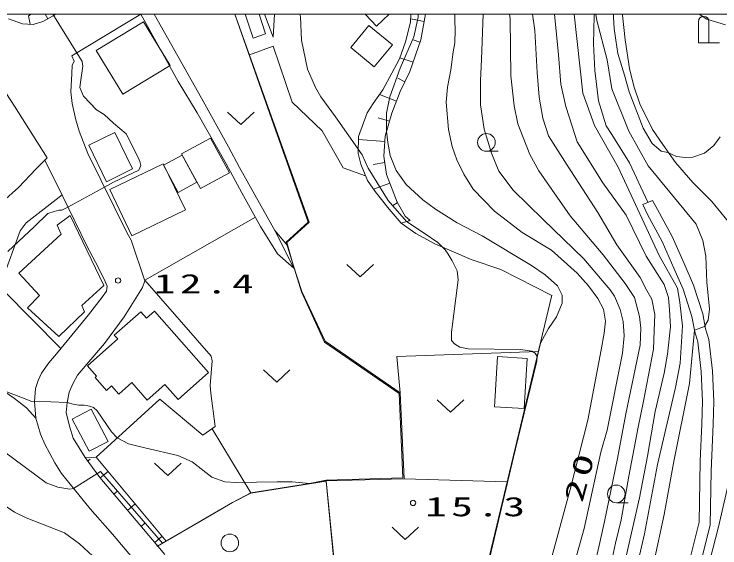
# Model space of a CAD drawing. Units: millimetres on the paper. Extents: x 20 to 1662, y 20 to 574.
# Drawn here: x 89.15 to 109.19, y 190.86 to 206 of the extents above; entities that cross this region are included whole.
import ezdxf

# ---------------------------------------------------------------- set-up
doc = ezdxf.new("R2010")
doc.units = ezdxf.units.MM
doc.layers.add('D-SUV', color=8, linetype='Continuous', lineweight=13)
doc.layers.add('D-TTL-LINE', color=7, linetype='Continuous', lineweight=13)
doc.styles.add('ＭＳ ゴシック', font='')
doc.styles.get('ＭＳ ゴシック').set_extended_font_data('MS Gothic')

msp = doc.modelspace()

# ---------------------------------------------------------------- linework, layer by layer
at = {"layer": 'D-SUV'}
for p, q in [((89.567, 205.947), (89.642, 206)), ((89.611, 205.711), (89.567, 205.947)), ((90.348, 206), (89.965, 205.793)), ((89.965, 205.793), (90.348, 206)), ((90.107, 205.871), (90.037, 206)), ((90.935, 204.901), (90.257, 206)), ((90.791, 204.813), (92.755, 205.999)), ((92.755, 205.999), (93.809, 204.093)), ((93.13, 206), (94.475, 203.617)), ((96.247, 203.657), (95.419, 206)), ((95.424, 206), (97.527, 200.097)), ((95.937, 205.321), (95.717, 206)), ((96.11, 206), (96.293, 205.437)), ((96.507, 205.343), (96.263, 206)), ((96.543, 206), (96.507, 205.343)), ((97.269, 206), (97.287, 205.925)), ((99.125, 205.985), (99.14, 206)), ((99.443, 205.655), (99.125, 205.985)), ((99.799, 206), (99.443, 205.655)), ((100.407, 205.769), (100.417, 206)), ((100.628, 206), (100.621, 205.917)), ((100.833, 206), (100.695, 205.273)), ((101.66, 206), (101.665, 205.805)), ((102.421, 204.711), (102.47, 206)), ((103.233, 205.865), (103.213, 206)), ((103.933, 205.531), (103.872, 206)), ((104.611, 204.847), (104.498, 206)), ((105.056, 206), (105.295, 203.759)), ((105.623, 205.953), (105.599, 205.157)), ((105.629, 206), (105.623, 205.953)), ((105.666, 206), (105.691, 205.821)), ((106.171, 206), (106.165, 205.903)), ((106.427, 205.971), (106.425, 206)), ((106.499, 205.275), (106.427, 205.971)), ((108.815, 205.855), (108.599, 206)), ((88.995, 205.863), (89.397, 205.723)), ((89.965, 205.793), (89.699, 205.705)), ((89.699, 205.705), (89.965, 205.793)), ((91.485, 204.967), (92.825, 205.785)), ((92.825, 205.785), (93.581, 204.545)), ((97.287, 205.925), (97.309, 205.263)), ((100.261, 205.217), (100.407, 205.769)), ((100.793, 205.791), (100.411, 205.863)), ((100.621, 205.917), (100.501, 205.355)), ((101.665, 205.805), (101.675, 205.557)), ((103.253, 204.251), (103.233, 205.865)), ((105.691, 205.821), (105.993, 204.699)), ((106.165, 205.903), (106.183, 205.593)), ((108.577, 205.785), (108.577, 205.185)), ((109.345, 205.697), (108.815, 205.855)), ((108.877, 205.185), (108.877, 205.785)), ((89.397, 205.723), (89.699, 205.705)), ((89.699, 205.705), (89.611, 205.711)), ((98.711, 205.057), (99.223, 205.679)), ((99.223, 205.679), (99.891, 205.129)), ((101.675, 205.557), (101.665, 205.187)), ((106.183, 205.593), (106.235, 205.259)), ((96.293, 205.437), (95.937, 205.321)), ((100.501, 205.355), (100.117, 204.465)), ((104.001, 204.347), (103.933, 205.531)), ((97.309, 205.263), (97.487, 204.443)), ((100.095, 204.729), (100.261, 205.217)), ((100.695, 205.273), (100.387, 204.375)), ((100.671, 205.203), (100.481, 205.269)), ((101.665, 205.187), (101.613, 204.929)), ((105.599, 205.157), (105.639, 204.397)), ((106.235, 205.259), (106.295, 204.885)), ((106.627, 204.459), (106.499, 205.275)), ((108.577, 205.185), (109.177, 205.185)), ((92.241, 203.727), (91.485, 204.967)), ((95.837, 204.845), (96.511, 205.095)), ((96.511, 205.095), (97.049, 203.503)), ((99.379, 204.509), (98.711, 205.057)), ((99.891, 205.129), (99.379, 204.509)), ((90.857, 204.669), (90.791, 204.813)), ((91.087, 204.657), (90.935, 204.901)), ((100.477, 204.637), (100.107, 204.763)), ((101.613, 204.929), (101.551, 204.419)), ((104.671, 204.011), (104.611, 204.847)), ((106.295, 204.885), (106.481, 204.271)), ((90.791, 204.315), (90.803, 204.547)), ((90.803, 204.547), (90.857, 204.669)), ((91.109, 204.525), (91.087, 204.657)), ((93.581, 204.545), (92.241, 203.727)), ((99.877, 204.329), (100.095, 204.729)), ((102.393, 204.121), (102.421, 204.711)), ((105.993, 204.699), (106.117, 203.879)), ((91.053, 204.137), (91.109, 204.525)), ((97.487, 204.443), (97.709, 203.921)), ((100.117, 204.465), (99.821, 203.653)), ((100.387, 204.375), (100.115, 203.809)), ((101.551, 204.419), (101.461, 203.931)), ((104.057, 203.645), (104.001, 204.347)), ((105.639, 204.397), (105.743, 203.541)), ((106.743, 203.953), (106.627, 204.459)), ((90.769, 203.795), (90.791, 204.315)), ((99.619, 203.855), (99.877, 204.329)), ((100.247, 204.083), (100.047, 204.179)), ((103.345, 203.403), (103.253, 204.251)), ((106.481, 204.271), (106.615, 203.795)), ((91.021, 203.917), (91.053, 204.137)), ((93.809, 204.093), (94.353, 203.195)), ((102.393, 203.429), (102.393, 204.121)), ((104.819, 203.381), (104.671, 204.011)), ((106.919, 203.451), (106.743, 203.953)), ((89.169, 203.391), (88.819, 203.929)), ((90.803, 203.461), (90.769, 203.795)), ((91.121, 203.675), (91.021, 203.917)), ((97.709, 203.921), (97.859, 203.653)), ((99.349, 203.467), (99.619, 203.855)), ((100.115, 203.809), (99.879, 203.193)), ((101.461, 203.931), (101.423, 203.503)), ((105.295, 203.759), (105.627, 202.839)), ((106.117, 203.879), (106.601, 202.683)), ((106.615, 203.795), (107.007, 202.765)), ((91.495, 203.289), (91.121, 203.675)), ((94.475, 203.617), (95.241, 202.233)), ((97.501, 200.097), (96.247, 203.657)), ((97.859, 203.653), (98.275, 203.085)), ((100.009, 203.533), (99.523, 203.719)), ((99.821, 203.653), (99.725, 203.191)), ((104.167, 203.053), (104.057, 203.645)), ((105.743, 203.541), (105.961, 202.833)), ((90.089, 201.921), (89.169, 203.391)), ((90.903, 202.997), (90.803, 203.461)), ((97.049, 203.503), (97.899, 202.693)), ((99.177, 203.197), (99.349, 203.467)), ((101.423, 203.503), (101.485, 202.729)), ((102.495, 202.735), (102.393, 203.429)), ((103.457, 202.887), (103.345, 203.403)), ((104.909, 203.083), (104.819, 203.381)), ((107.277, 202.723), (106.919, 203.451)), ((91.715, 203.157), (91.495, 203.289)), ((91.979, 202.905), (91.715, 203.157)), ((94.353, 203.195), (95.175, 201.749)), ((95.591, 202.87), (95.216, 203.22)), ((95.966, 203.22), (95.591, 202.87)), ((98.933, 202.531), (99.177, 203.197)), ((99.879, 203.193), (99.687, 202.539)), ((99.725, 203.191), (99.721, 202.781)), ((91.001, 202.679), (90.903, 202.997)), ((98.275, 203.085), (99.035, 202.011)), ((99.813, 202.967), (99.487, 203.061)), ((104.319, 202.543), (104.167, 203.053)), ((105.139, 202.373), (104.909, 203.083)), ((92.331, 202.607), (91.979, 202.905)), ((99.721, 202.781), (99.729, 202.681)), ((103.605, 202.499), (103.457, 202.887)), ((105.627, 202.839), (106.301, 201.661)), ((105.961, 202.833), (106.119, 202.589)), ((107.007, 202.765), (107.265, 202.331)), ((91.245, 202.049), (91.001, 202.679)), ((91.273, 202.285), (92.015, 202.645)), ((92.015, 202.645), (92.519, 201.607)), ((92.717, 201.859), (92.331, 202.607)), ((97.899, 202.693), (98.491, 201.641)), ((99.687, 202.539), (99.647, 201.973)), ((99.729, 202.681), (99.759, 202.357)), ((101.485, 202.729), (101.585, 202.243)), ((102.703, 202.057), (102.495, 202.735)), ((104.855, 201.717), (104.319, 202.543)), ((106.119, 202.589), (106.623, 201.777)), ((106.601, 202.683), (107.153, 201.693)), ((107.569, 202.297), (107.277, 202.723)), ((93.907, 202.035), (94.731, 202.483)), ((94.731, 202.483), (95.267, 201.495)), ((98.921, 202.045), (98.933, 202.531)), ((99.677, 202.385), (98.931, 202.439)), ((99.759, 202.357), (99.833, 201.991)), ((103.789, 202.021), (103.605, 202.499)), ((105.869, 201.215), (105.139, 202.373)), ((109.019, 202.269), (109.199, 202.517)), ((91.777, 201.245), (91.273, 202.285)), ((95.241, 202.233), (95.551, 201.645)), ((101.585, 202.243), (101.719, 201.865)), ((107.265, 202.331), (107.521, 202.111)), ((107.927, 201.791), (107.569, 202.297)), ((108.747, 202.055), (109.019, 202.269)), ((92.367, 199.787), (91.245, 202.049)), ((93.393, 201.713), (93.925, 202.001)), ((94.441, 201.049), (93.907, 202.035)), ((93.925, 202.001), (94.343, 201.231)), ((98.993, 201.743), (98.921, 202.045)), ((99.205, 201.633), (99.035, 202.011)), ((99.647, 201.973), (99.727, 201.447)), ((99.833, 201.991), (100.001, 201.565)), ((102.561, 202.111), (102.896, 202.111)), ((102.909, 201.541), (102.703, 202.057)), ((104.047, 201.559), (103.789, 202.021)), ((107.521, 202.111), (107.711, 202.071)), ((107.711, 202.071), (107.955, 201.963)), ((107.955, 201.963), (108.205, 201.929)), ((108.205, 201.929), (108.421, 201.939)), ((108.421, 201.939), (108.747, 202.055)), ((90.029, 201.861), (89.777, 201.609)), ((90.029, 201.861), (90.089, 201.921)), ((90.537, 200.825), (90.029, 201.861)), ((91.867, 201.023), (93.383, 201.755)), ((92.749, 201.705), (92.717, 201.859)), ((93.383, 201.755), (94.015, 200.445)), ((95.175, 201.749), (95.619, 200.929)), ((99.185, 201.283), (98.993, 201.743)), ((99.675, 201.787), (99.345, 201.737)), ((101.719, 201.865), (101.921, 201.457)), ((106.623, 201.777), (107.147, 200.661)), ((108.423, 201.225), (107.927, 201.791)), ((89.777, 201.609), (89.281, 201.081)), ((92.519, 201.607), (91.777, 201.245)), ((91.973, 201.231), (92.699, 201.573)), ((92.699, 201.573), (92.749, 201.705)), ((93.809, 200.941), (93.393, 201.713)), ((95.551, 201.645), (96.559, 199.865)), ((98.491, 201.641), (99.131, 201.411)), ((99.771, 200.709), (99.205, 201.633)), ((100.001, 201.565), (100.283, 201.169)), ((103.323, 201.009), (102.909, 201.541)), ((104.935, 200.279), (104.047, 201.559)), ((105.727, 200.373), (104.855, 201.717)), ((106.301, 201.661), (107.461, 199.153)), ((107.153, 201.693), (108.515, 200.039)), ((95.267, 201.495), (94.441, 201.049)), ((99.727, 201.447), (100.023, 200.661)), ((101.921, 201.457), (102.189, 201.033)), ((91.719, 201.093), (91.973, 201.231)), ((94.343, 201.231), (93.809, 200.941)), ((99.401, 200.971), (99.185, 201.283)), ((99.817, 201.209), (99.357, 201.035)), ((100.283, 201.169), (100.755, 200.731)), ((106.527, 200.299), (105.869, 201.215)), ((108.961, 200.687), (108.423, 201.225)), ((89.281, 201.081), (88.835, 200.681)), ((90.681, 200.527), (91.719, 201.093)), ((92.499, 199.715), (91.867, 201.023)), ((99.799, 200.463), (99.401, 200.971)), ((102.189, 201.033), (102.795, 200.409)), ((104.175, 200.177), (103.323, 201.009)), ((89.499, 200.075), (90.515, 200.871)), ((91.225, 199.405), (90.537, 200.825)), ((95.619, 200.929), (96.149, 199.975)), ((100.297, 200.113), (99.771, 200.709)), ((100.031, 200.649), (99.901, 200.573)), ((100.023, 200.661), (100.251, 200.265)), ((100.755, 200.731), (101.115, 200.463)), ((107.277, 200.711), (106.997, 200.603)), ((106.997, 200.603), (107.131, 200.315)), ((107.417, 200.461), (107.277, 200.711)), ((109.593, 199.911), (108.961, 200.687)), ((89.731, 199.975), (90.113, 200.343)), ((90.113, 200.343), (90.291, 200.399)), ((90.291, 200.399), (90.427, 200.439)), ((90.427, 200.439), (90.509, 200.439)), ((90.509, 200.439), (90.619, 200.493)), ((90.619, 200.493), (90.681, 200.527)), ((94.015, 200.445), (92.499, 199.715)), ((100.145, 200.067), (99.799, 200.463)), ((101.115, 200.463), (101.735, 200.075)), ((102.795, 200.409), (103.577, 199.805)), ((106.265, 199.451), (105.727, 200.373)), ((107.837, 199.695), (107.417, 200.461)), ((90.373, 200.009), (90.747, 200.285)), ((90.747, 200.285), (91.697, 198.301)), ((92.861, 198.449), (96.003, 200.239)), ((100.401, 200.145), (100.145, 200.067)), ((100.251, 200.265), (100.401, 200.145)), ((100.375, 200.165), (100.345, 200.127)), ((105.325, 199.057), (104.175, 200.177)), ((105.877, 199.173), (104.935, 200.279)), ((107.095, 199.133), (106.527, 200.299)), ((107.131, 200.315), (107.551, 199.553)), ((88.977, 199.263), (89.731, 199.975)), ((89.329, 199.853), (89.499, 200.075)), ((90.489, 199.755), (90.373, 200.009)), ((96.149, 199.975), (96.627, 199.199)), ((96.873, 199.531), (97.501, 200.097)), ((97.527, 200.097), (96.893, 199.519)), ((100.145, 200.067), (100.559, 199.777)), ((100.795, 199.785), (100.297, 200.113)), ((101.735, 200.075), (102.445, 199.707)), ((108.515, 200.039), (108.705, 199.575)), ((88.821, 198.469), (89.329, 199.853)), ((89.289, 198.653), (90.489, 199.755)), ((92.477, 199.587), (92.367, 199.787)), ((96.559, 199.865), (97.093, 198.789)), ((96.917, 199.433), (96.559, 199.865)), ((100.559, 199.777), (101.099, 199.481)), ((101.179, 199.521), (100.795, 199.785)), ((103.577, 199.805), (104.407, 199.301)), ((92.865, 198.435), (92.477, 199.587)), ((102.445, 199.707), (103.841, 198.869)), ((107.551, 199.553), (107.883, 198.793)), ((108.177, 198.921), (107.837, 199.695)), ((108.705, 199.575), (108.793, 199.135)), ((91.465, 198.967), (91.225, 199.405)), ((97.309, 198.123), (96.873, 199.531)), ((96.893, 199.519), (97.071, 198.887)), ((101.099, 199.481), (102.127, 199.043)), ((101.393, 199.313), (101.179, 199.521)), ((106.927, 198.529), (106.265, 199.451)), ((96.627, 199.199), (97.093, 198.789)), ((101.479, 199.193), (101.393, 199.313)), ((101.585, 198.997), (101.479, 199.193)), ((104.407, 199.301), (105.139, 198.647)), ((106.503, 198.361), (105.877, 199.173)), ((107.605, 198.325), (107.095, 199.133)), ((107.461, 199.153), (107.985, 198.229)), ((108.793, 199.135), (108.819, 198.395)), ((91.715, 198.479), (91.465, 198.967)), ((101.727, 198.721), (101.585, 198.997)), ((102.127, 199.043), (102.967, 198.753)), ((105.899, 198.381), (105.325, 199.057)), ((97.071, 198.887), (97.325, 198.131)), ((98.977, 198.55), (98.602, 198.9)), ((99.352, 198.9), (98.977, 198.55)), ((102.967, 198.753), (104.419, 198.015)), ((103.841, 198.869), (104.225, 198.603)), ((107.883, 198.793), (108.143, 198.195)), ((108.443, 198.307), (108.177, 198.921)), ((89.871, 198.019), (89.289, 198.653)), ((101.763, 198.463), (101.727, 198.721)), ((104.225, 198.603), (104.581, 198.289)), ((105.139, 198.647), (105.463, 198.291)), ((91.793, 198.279), (91.715, 198.479)), ((92.797, 198.249), (92.865, 198.435)), ((94.745, 196.299), (92.861, 198.449)), ((101.567, 196.977), (101.763, 198.463)), ((106.071, 198.181), (105.899, 198.381)), ((106.761, 197.957), (106.503, 198.361)), ((107.119, 198.157), (106.927, 198.529)), ((108.895, 197.629), (108.819, 198.395)), ((90.483, 196.515), (88.851, 198.161)), ((91.697, 198.301), (91.073, 197.733)), ((91.655, 197.971), (91.773, 198.141)), ((91.773, 198.141), (91.793, 198.279)), ((92.277, 197.417), (92.797, 198.249)), ((104.581, 198.289), (104.711, 198.031)), ((105.463, 198.291), (105.721, 197.933)), ((106.193, 197.999), (106.071, 198.181)), ((107.257, 197.909), (107.119, 198.157)), ((107.725, 197.965), (107.605, 198.325)), ((107.985, 198.229), (108.047, 197.821)), ((108.143, 198.195), (108.393, 197.423)), ((108.705, 197.501), (108.443, 198.307)), ((89.535, 197.665), (89.871, 198.019)), ((91.265, 197.473), (91.655, 197.971)), ((97.969, 196.695), (97.309, 198.123)), ((97.325, 198.131), (97.987, 196.723)), ((104.421, 198.023), (102.301, 189.185)), ((104.711, 198.031), (104.711, 197.799)), ((105.721, 197.933), (105.887, 197.627)), ((106.353, 197.619), (106.193, 197.999)), ((106.909, 197.421), (106.761, 197.957)), ((107.755, 197.607), (107.725, 197.965)), ((91.073, 197.733), (91.155, 197.551)), ((104.711, 197.799), (104.555, 197.411)), ((107.339, 197.483), (107.257, 197.909)), ((108.047, 197.821), (108.127, 197.161)), ((90.421, 196.853), (89.535, 197.665)), ((91.155, 197.551), (90.421, 196.853)), ((91.999, 196.895), (92.749, 197.559)), ((92.749, 197.559), (92.913, 197.375)), ((92.913, 197.375), (93.135, 197.569)), ((93.135, 197.569), (94.673, 195.829)), ((105.887, 197.627), (105.939, 197.289)), ((106.445, 197.277), (106.353, 197.619)), ((107.785, 197.127), (107.755, 197.607)), ((108.857, 197.315), (108.895, 197.629)), ((90.407, 196.421), (91.265, 197.473)), ((91.721, 196.653), (92.277, 197.417)), ((104.555, 197.411), (104.323, 197.077)), ((106.947, 197.089), (106.909, 197.421)), ((107.325, 197.015), (107.339, 197.483)), ((108.393, 197.423), (108.473, 196.985)), ((108.777, 197.071), (108.705, 197.501)), ((105.939, 197.289), (105.901, 196.947)), ((106.475, 196.873), (106.445, 197.277)), ((108.127, 197.161), (108.065, 196.099)), ((108.463, 197.037), (108.755, 197.135)), ((108.755, 197.135), (108.857, 197.315)), ((101.567, 196.745), (101.567, 196.977)), ((104.323, 197.077), (104.095, 196.669)), ((105.901, 196.947), (105.819, 196.473)), ((106.927, 196.611), (106.947, 197.089)), ((107.299, 196.491), (107.325, 197.015)), ((107.701, 196.355), (107.785, 197.127)), ((108.463, 197.037), (108.329, 195.521)), ((108.473, 196.985), (108.565, 196.703)), ((108.879, 196.771), (108.777, 197.071)), ((91.233, 196.023), (92.095, 196.785)), ((92.095, 196.785), (91.999, 196.895)), ((101.657, 196.647), (101.567, 196.745)), ((106.425, 196.379), (106.475, 196.873)), ((108.977, 195.885), (108.879, 196.771)), ((91.223, 196.065), (91.721, 196.653)), ((100.085, 195.241), (97.969, 196.695)), ((97.987, 196.723), (100.115, 195.257)), ((101.807, 196.549), (101.657, 196.647)), ((102.047, 196.505), (101.807, 196.549)), ((104.095, 196.669), (102.327, 189.195)), ((106.521, 194.665), (106.927, 196.611)), ((108.565, 196.703), (108.657, 195.861)), ((90.139, 196.103), (90.407, 196.421)), ((100.019, 196.287), (104.037, 196.427)), ((103.525, 196.487), (102.047, 196.505)), ((103.847, 196.443), (103.525, 196.487)), ((103.947, 196.377), (103.847, 196.443)), ((104.005, 196.287), (103.947, 196.377)), ((105.819, 196.473), (105.437, 194.479)), ((105.991, 194.195), (106.425, 196.379)), ((107.021, 195.023), (107.299, 196.491)), ((107.603, 195.811), (107.701, 196.355)), ((94.719, 195.469), (94.773, 196.165)), ((94.773, 196.165), (94.745, 196.299)), ((100.115, 195.257), (100.019, 196.287)), ((102.789, 194.861), (102.871, 196.283)), ((102.871, 196.283), (103.717, 196.235)), ((103.633, 194.679), (103.993, 196.157)), ((103.717, 196.235), (103.635, 194.811)), ((103.993, 196.157), (104.005, 196.287)), ((89.929, 195.813), (90.139, 196.103)), ((90.957, 195.755), (91.223, 196.065)), ((91.491, 195.731), (91.233, 196.023)), ((108.065, 196.099), (107.931, 195.409)), ((89.839, 195.605), (89.929, 195.813)), ((90.835, 195.533), (90.957, 195.755)), ((91.451, 195.695), (91.491, 195.731)), ((94.673, 195.829), (93.807, 195.063)), ((96.609, 195.556), (96.234, 195.906)), ((96.984, 195.906), (96.609, 195.556)), ((107.355, 194.723), (107.603, 195.811)), ((108.657, 195.861), (108.697, 195.015)), ((109.017, 195.015), (108.977, 195.885)), ((89.759, 195.375), (89.839, 195.605)), ((90.713, 195.277), (90.835, 195.533)), ((91.777, 195.327), (91.451, 195.695)), ((92.499, 195.545), (92.127, 195.215)), ((92.933, 195.053), (92.499, 195.545)), ((88.729, 195.393), (89.161, 195.093)), ((88.823, 195.333), (89.395, 195.111)), ((89.729, 195.007), (89.759, 195.375)), ((91.919, 195.451), (91.777, 195.327)), ((92.127, 195.215), (91.919, 195.451)), ((93.429, 195.491), (92.933, 195.053)), ((93.807, 195.063), (93.429, 195.491)), ((94.735, 195.243), (94.719, 195.469)), ((107.931, 195.409), (107.413, 193.219)), ((108.329, 195.521), (107.867, 193.259)), ((90.657, 194.979), (90.713, 195.277)), ((94.865, 194.301), (94.735, 195.243)), ((100.191, 192.841), (100.085, 195.241)), ((100.115, 195.257), (100.225, 192.815)), ((89.161, 195.093), (89.503, 194.829)), ((89.395, 195.111), (89.659, 195.015)), ((89.659, 195.015), (89.731, 195.017)), ((89.769, 194.539), (89.729, 195.007)), ((89.731, 195.017), (90.659, 194.985)), ((90.635, 194.701), (90.657, 194.979)), ((90.659, 194.985), (90.831, 194.935)), ((90.831, 194.935), (90.995, 194.905)), ((91.483, 193.435), (93.293, 195.075)), ((93.293, 195.075), (94.507, 194.059)), ((101.541, 194.71), (101.166, 195.06)), ((101.916, 195.06), (101.541, 194.71)), ((106.869, 194.279), (107.021, 195.023)), ((108.697, 195.015), (108.673, 194.381)), ((108.993, 194.369), (109.017, 195.015)), ((89.503, 194.829), (89.769, 194.539)), ((90.803, 194.513), (91.341, 194.795)), ((90.995, 194.905), (91.147, 194.903)), ((91.147, 194.903), (91.307, 194.879)), ((91.307, 194.879), (91.409, 194.845)), ((91.341, 194.795), (91.821, 193.879)), ((91.409, 194.845), (91.509, 194.747)), ((91.509, 194.747), (91.917, 194.151)), ((103.635, 194.811), (102.789, 194.861)), ((89.899, 194.081), (89.769, 194.539)), ((90.723, 194.313), (90.635, 194.701)), ((102.899, 191.643), (103.633, 194.679)), ((106.281, 193.393), (106.521, 194.665)), ((107.133, 193.461), (107.355, 194.723)), ((91.281, 193.597), (90.803, 194.513)), ((105.437, 194.479), (104.937, 192.515)), ((108.673, 194.381), (108.631, 193.317)), ((108.939, 193.037), (108.993, 194.369)), ((90.835, 193.969), (90.723, 194.313)), ((91.917, 194.151), (92.077, 193.983)), ((94.507, 194.059), (94.865, 194.301)), ((95.875, 192.415), (94.775, 194.239)), ((105.813, 193.577), (105.991, 194.195)), ((106.607, 192.889), (106.869, 194.279)), ((90.029, 193.797), (89.899, 194.081)), ((91.167, 193.419), (90.835, 193.969)), ((92.077, 193.983), (92.403, 193.805)), ((90.309, 193.269), (90.029, 193.797)), ((91.821, 193.879), (91.281, 193.597)), ((92.403, 193.805), (92.901, 193.691)), ((90.069, 192.707), (88.853, 193.601)), ((92.901, 193.691), (93.805, 193.477)), ((105.337, 191.411), (105.813, 193.577)), ((91.167, 193.419), (91.483, 193.435)), ((91.589, 192.853), (91.167, 193.419)), ((91.589, 192.853), (91.167, 193.419)), ((91.239, 193.321), (91.313, 193.375)), ((91.483, 193.435), (93.471, 191.053)), ((93.805, 193.477), (94.213, 193.301)), ((105.913, 191.605), (106.281, 193.393)), ((106.909, 192.273), (107.133, 193.461)), ((90.497, 192.969), (90.309, 193.269)), ((93.519, 192.914), (93.144, 193.264)), ((93.894, 193.264), (93.519, 192.914)), ((94.213, 193.301), (94.767, 192.861)), ((107.413, 193.219), (107.047, 191.259)), ((107.867, 193.259), (107.607, 191.807)), ((108.631, 193.317), (108.601, 191.591)), ((109.559, 193.227), (109.145, 191.459)), ((90.867, 192.511), (90.497, 192.969)), ((90.839, 192.547), (91.603, 193.023)), ((91.597, 192.841), (91.821, 193.029)), ((91.603, 193.023), (93.363, 190.991)), ((108.911, 191.515), (108.939, 193.037)), ((93.185, 190.959), (91.589, 192.853)), ((93.185, 190.959), (91.589, 192.853)), ((94.767, 192.861), (95.139, 192.733)), ((95.139, 192.733), (95.449, 192.713)), ((95.449, 192.713), (96.623, 192.735)), ((98.015, 192.757), (95.875, 192.415)), ((95.877, 192.409), (98.013, 192.749)), ((96.623, 192.735), (97.051, 192.735)), ((97.051, 192.735), (97.541, 192.681)), ((97.541, 192.681), (98.015, 192.783)), ((98.013, 192.749), (98.311, 189.637)), ((98.015, 192.783), (100.191, 192.841)), ((100.225, 192.815), (98.015, 192.757)), ((98.305, 189.849), (98.015, 192.763)), ((100.225, 192.815), (103.153, 192.735)), ((106.387, 191.649), (106.607, 192.889)), ((90.391, 192.581), (90.069, 192.707)), ((90.737, 192.519), (90.391, 192.581)), ((90.839, 192.547), (90.737, 192.519)), ((91.313, 191.963), (90.867, 192.511)), ((91.985, 192.383), (92.095, 192.475)), ((95.875, 192.415), (95.357, 192.145)), ((95.357, 192.143), (95.877, 192.409)), ((104.937, 192.515), (104.341, 190.333)), ((95.357, 192.145), (93.225, 190.911)), ((94.463, 191.627), (95.357, 192.143)), ((106.249, 192.139), (106.584, 192.139)), ((106.711, 191.407), (106.909, 192.273)), ((89.161, 191.871), (88.819, 192.103)), ((91.951, 191.247), (91.313, 191.963)), ((92.371, 191.923), (92.589, 192.107)), ((89.501, 191.707), (89.161, 191.871)), ((107.607, 191.807), (107.313, 190.447)), ((90.589, 191.287), (89.501, 191.707)), ((92.757, 191.465), (92.865, 191.557)), ((93.363, 190.991), (94.463, 191.627)), ((102.309, 189.187), (102.899, 191.643)), ((105.765, 190.923), (105.913, 191.605)), ((106.221, 190.995), (106.387, 191.649)), ((108.601, 191.591), (108.361, 190.639)), ((100.259, 191.1), (99.884, 191.45)), ((100.634, 191.45), (100.259, 191.1)), ((104.701, 189.141), (105.337, 191.411)), ((106.539, 190.665), (106.711, 191.407)), ((108.671, 190.561), (108.911, 191.515)), ((109.145, 191.459), (108.903, 190.501)), ((91.009, 190.977), (90.589, 191.287)), ((92.679, 190.389), (91.951, 191.247)), ((93.145, 191.007), (93.359, 191.187)), ((107.047, 191.259), (106.315, 188.117)), ((91.375, 190.633), (91.009, 190.977)), ((93.429, 190.669), (93.185, 190.959)), ((93.225, 190.911), (93.185, 190.959)), ((93.471, 191.053), (93.225, 190.911)), ((105.483, 189.721), (105.765, 190.923)), ((106.111, 190.459), (106.221, 190.995))]:
    msp.add_line(p, q, dxfattribs=at)
for centre, radius in [((102.561, 202.361), 0.25), ((92.105, 198.443), 0.075), ((106.249, 192.389), 0.25), ((100.479, 192.133), 0.075), ((95.277, 190.999), 0.25)]:
    msp.add_circle(centre, radius, dxfattribs=at)
msp.add_arc((108.727, 205.785), 0.15, 0, 180, dxfattribs=at)
at = {"layer": 'D-TTL-LINE'}
msp.add_line((125, 206), (25, 206), dxfattribs=at)

# ---------------------------------------------------------------- texts
at = {"layer": 'D-SUV', "char_height": 0.5499, "attachment_point": 7, "style": 'ＭＳ ゴシック'}
for s, insert in [('\\T1.2;\\W1.65;12.4', (93.117, 198.069)), ('\\T1.2;\\W1.65;15.3', (100.819, 191.745))]:
    msp.add_mtext(s, dxfattribs=dict(at, insert=insert))
at = {"layer": 'D-SUV', "insert": (105.291, 192.117), "char_height": 0.5499, "attachment_point": 7, "rotation": 75, "style": 'ＭＳ ゴシック'}
msp.add_mtext('\\T1.2;\\W1.65;20', dxfattribs=at)

doc.saveas('drawing.dxf')
